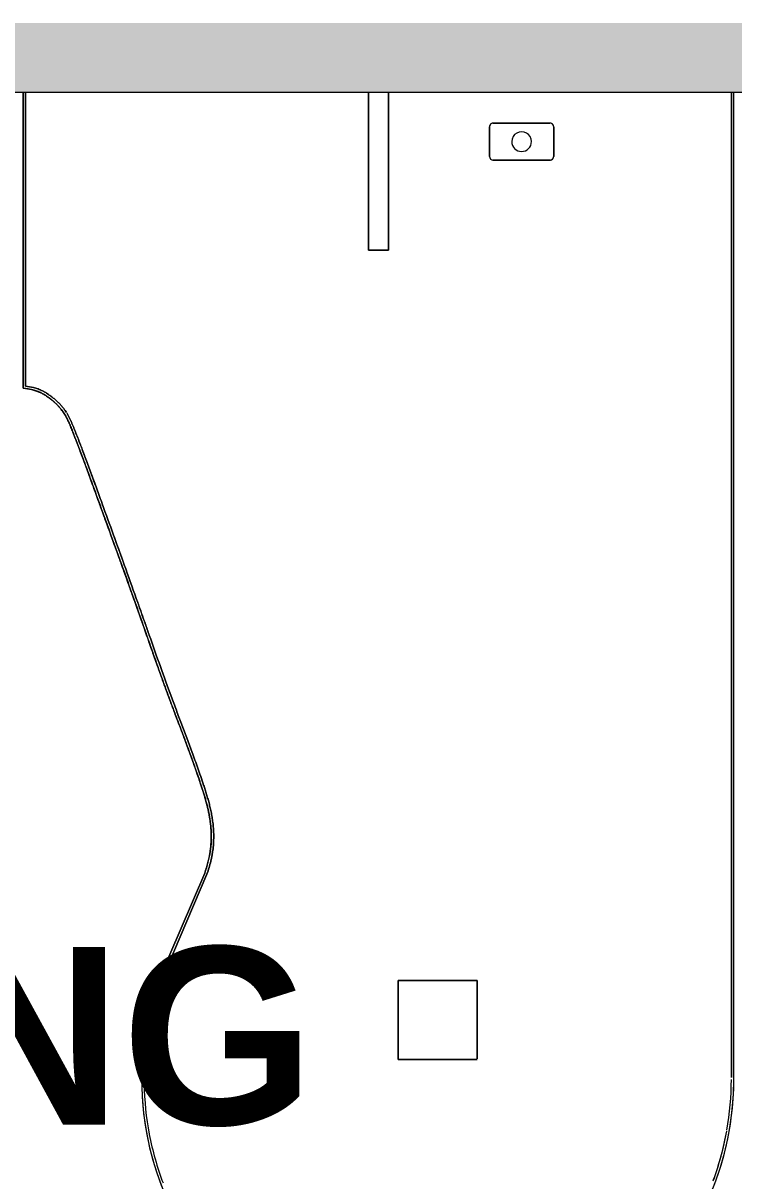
# Model space of a CAD drawing. Header units: inches. Extents: x 385 to 2249, y -1773 to -36.
# Drawn here: x 468.6 to 504.6, y -511.9 to -453.3 of the extents above; entities that cross this region are included whole.
import ezdxf

# ---------------------------------------------------------------- set-up
doc = ezdxf.new("R2010")
doc.units = ezdxf.units.IN
doc.header["$MEASUREMENT"] = 0
for name, color, linetype, lineweight in [('A-AREA-IDEN', 2, 'Continuous', 9), ('A-WALL-PATT', 111, 'Continuous', 13), ('I-FURN', 30, 'Continuous', 9), ('I-FURN-PNLS', 30, 'Continuous', 9), ('I-WALL', 2, 'Continuous', 13)]:
    doc.layers.add(name, color=color, linetype=linetype, lineweight=lineweight)
doc.styles.add('Swis721 Lt BT_B', font='', dxfattribs={"height": 9})
doc.styles.get('Swis721 Lt BT_B').set_extended_font_data('Swis721 Lt BT', bold=True)

# ---------------------------------------------------------------- blocks, each defined once
blk = doc.blocks.new('Zira Wksta 11 - Type 2-V11-Level 7 POWER _ SIGNAL')
at = {"layer": 'I-FURN'}
for p, q in [((-46, 17), (-50, 17)), ((-50, 17), (-50, 13)), ((-50, 13), (-50, 17)), ((-50, 17), (-46, 17)), ((-46, 13), (-46, 17)), ((-46, 17), (-46, 13)), ((-49.977, 13), (-46, 13)), ((-46, 13), (-49.977, 13)), ((-2.75, 12.375), (-4.25, 12.375)), ((-4.25, 12.375), (-2.75, 12.375)), ((-4.437, 12.188), (-4.437, 9.313)), ((-4.437, 9.313), (-4.437, 12.188)), ((-2.562, 9.313), (-2.562, 12.188)), ((-2.562, 12.188), (-2.562, 9.313)), ((-4.25, 9.125), (-2.75, 9.125)), ((-2.75, 9.125), (-4.25, 9.125))]:
    blk.add_line(p, q, dxfattribs=at)
for centre, radius, start, end in [((-4.25, 12.188), 0.188, 90, 180), ((-4.25, 12.188), 0.188, 90, 165), ((-2.75, 12.188), 0.187, 0, 90), ((-2.75, 12.188), 0.187, 60, 90), ((-2.75, 12.188), 0.188, 15, 60), ((-4.25, 12.188), 0.188, 165, 180), ((-2.75, 12.188), 0.188, 0, 15), ((-3.5, 10.75), 0.5, 90, 270), ((-3.5, 10.75), 0.5, 90, 270), ((-3.5, 10.75), 0.5, 270, 90), ((-3.5, 10.75), 0.5, 270, 90), ((-4.25, 9.313), 0.188, 180, 270), ((-4.25, 9.313), 0.187, 180, 195), ((-4.25, 9.313), 0.187, 195, 240), ((-4.25, 9.313), 0.187, 240, 255), ((-4.25, 9.313), 0.188, 255, 270), ((-2.75, 9.313), 0.187, 270, 0), ((-2.75, 9.313), 0.187, 270, 285), ((-2.75, 9.313), 0.187, 285, 315), ((-2.75, 9.313), 0.188, 315, 345), ((-2.75, 9.313), 0.187, 345, 0)]:
    blk.add_arc(centre, radius, start, end, dxfattribs=at)
at = {"layer": 'I-FURN-PNLS'}
for p, q in [((-1, 36), (-16, 36)), ((-1, 36), (-16, 36)), ((-16, 36), (-1, 36)), ((-1.008, 35.875), (-15.887, 35.875)), ((-15.887, 35.875), (-1.008, 35.875)), ((-29.116, 29.529), (-29.116, 29.529)), ((-40.617, 26.689), (-46.163, 29.064)), ((-46.163, 29.064), (-40.617, 26.689)), ((-40.572, 26.805), (-46.142, 29.191)), ((-40.572, 26.805), (-46.142, 29.191)), ((-46.142, 29.191), (-40.572, 26.805)), ((-1, 18.5), (-9, 18.5)), ((-9, 18.5), (-9, 17.5)), ((-9, 17.5), (-9, 18.5)), ((-9, 18.5), (-1, 18.5)), ((-9, 17.5), (-1, 17.5)), ((-1, 17.5), (-9, 17.5)), ((-51, 0), (-1, 0)), ((-50.925, 0.125), (-1, 0.125)), ((-1, 0.125), (-50.925, 0.125))]:
    blk.add_line(p, q, dxfattribs=at)
for radius, start, end in [(15, 71.10132, 180), (15, 71.10132, 180), (15, 71.10132, 100.80096), (15, 100.80096, 180), (14.875, 100.84691, 110.7123), (14.875, 100.84691, 110.7123), (14.875, 90.91582, 100.81406), (14.875, 90.91582, 100.81406), (14.875, 81.01758, 90.90482), (14.875, 81.01758, 90.90482), (14.875, 71.11934, 80.96267), (14.875, 71.11934, 80.96267), (15, 180, 270), (15, 180, 270), (15, 240, 270), (14.875, 249.76137, 250), (14.875, 249.76137, 259.815), (14.875, 250, 259.815), (14.875, 260, 269.91018), (14.875, 260, 269.91018)]:
    blk.add_arc((-51, 15), radius, start, end, dxfattribs=at)
for points, knots in [([(-16, 36), (-16.014, 35.849), (-16.048, 35.634), (-16.111, 35.404), (-16.153, 35.278), (-16.188, 35.187), (-16.227, 35.099), (-16.286, 34.984), (-16.37, 34.849), (-16.46, 34.723), (-16.522, 34.641), (-16.557, 34.595), (-16.591, 34.55), (-16.634, 34.497), (-16.702, 34.416), (-16.788, 34.323), (-16.875, 34.239), (-16.945, 34.175), (-16.998, 34.129), (-17.05, 34.085), (-17.119, 34.031), (-17.206, 33.969), (-17.312, 33.902), (-17.401, 33.849), (-17.474, 33.808), (-17.547, 33.769), (-17.639, 33.725), (-17.752, 33.675), (-17.868, 33.624), (-17.987, 33.574), (-18.108, 33.525), (-18.233, 33.476), (-18.488, 33.376), (-18.895, 33.217), (-19.48, 32.997), (-20.103, 32.767), (-20.757, 32.528), (-21.436, 32.281), (-22.135, 32.026), (-22.85, 31.766), (-23.578, 31.503), (-24.313, 31.236), (-25.3, 30.881), (-26.287, 30.527), (-27.26, 30.183), (-27.979, 29.93), (-28.687, 29.681), (-29.382, 29.436), (-30.061, 29.195), (-30.724, 28.958), (-31.368, 28.724), (-31.991, 28.494), (-32.595, 28.265), (-33.196, 28.037), (-33.806, 27.806), (-34.441, 27.57), (-35.002, 27.369), (-35.478, 27.202), (-35.787, 27.096), (-36.043, 27.01), (-36.239, 26.943), (-36.44, 26.877), (-36.645, 26.816), (-36.855, 26.756), (-37.069, 26.696), (-37.288, 26.641), (-37.511, 26.595), (-37.739, 26.555), (-37.972, 26.519), (-38.21, 26.491), (-38.452, 26.476), (-38.7, 26.472), (-39.036, 26.476), (-39.469, 26.515), (-40.008, 26.628), (-40.382, 26.739), (-40.572, 26.805)], [0, 0, 0, 0, 0.013514, 0.02027, 0.023649, 0.027027, 0.030405, 0.033784, 0.040541, 0.047297, 0.050676, 0.052365, 0.054054, 0.057432, 0.060811, 0.067568, 0.074324, 0.077703, 0.081081, 0.084459, 0.087838, 0.094595, 0.101351, 0.108108, 0.111486, 0.114865, 0.121622, 0.128378, 0.135135, 0.141892, 0.148649, 0.155405, 0.162162, 0.189189, 0.216216, 0.243243, 0.27027, 0.297297, 0.324324, 0.351351, 0.378378, 0.405405, 0.432432, 0.486486, 0.513514, 0.540541, 0.567568, 0.594595, 0.621622, 0.648649, 0.675676, 0.702703, 0.72973, 0.756757, 0.783784, 0.810811, 0.837838, 0.851351, 0.864865, 0.871622, 0.878378, 0.885135, 0.891892, 0.898649, 0.905405, 0.912162, 0.918919, 0.925676, 0.932432, 0.939189, 0.945946, 0.952703, 0.959459, 0.972973, 0.986486, 1, 1, 1, 1]), ([(-16.68, 34.442), (-16.674, 34.449), (-16.65, 34.477), (-16.61, 34.525), (-16.569, 34.578), (-16.536, 34.623), (-16.502, 34.668), (-16.442, 34.75), (-16.355, 34.874), (-16.274, 35.007), (-16.217, 35.119), (-16.179, 35.206), (-16.146, 35.296), (-16.105, 35.419), (-16.046, 35.644), (-16.013, 35.853), (-16, 36)], [-0.06054761, -0.06054761, -0.06054761, -0.06054761, -0.05921053, -0.05592105, -0.05263158, -0.05098684, -0.04934211, -0.04605263, -0.03947368, -0.03289474, -0.02960526, -0.02631579, -0.02302632, -0.01973684, -0.01315789, 0, 0, 0, 0]), ([(-16.197, 35.166), (-16.195, 35.17), (-16.178, 35.209), (-16.136, 35.319), (-16.057, 35.579), (-16.016, 35.826), (-16, 36)], [-0.02784085, -0.02784085, -0.02784085, -0.02784085, -0.02734644, -0.02343981, -0.01562654, 0, 0, 0, 0]), ([(-16.086, 35.107), (-16.083, 35.115), (-16.063, 35.16), (-16.017, 35.28), (-15.943, 35.518), (-15.908, 35.739), (-15.89, 35.876)], [-0.02817516, -0.02817516, -0.02817516, -0.02817516, -0.02734644, -0.02343981, -0.01562654, -0.00333187, -0.00333187, -0.00333187, -0.00333187]), ([(-15.887, 35.875), (-15.904, 35.736), (-15.945, 35.519), (-16.017, 35.28), (-16.063, 35.16), (-16.083, 35.115), (-16.086, 35.107)], [0.00332304, 0.00332304, 0.00332304, 0.00332304, 0.01562654, 0.02343981, 0.02734644, 0.02817516, 0.02817516, 0.02817516, 0.02817516]), ([(-16.194, 34.899), (-16.211, 34.871), (-16.269, 34.778), (-16.351, 34.662), (-16.433, 34.551), (-16.493, 34.472), (-16.555, 34.395), (-16.638, 34.3), (-16.744, 34.191), (-16.848, 34.094), (-16.932, 34.02), (-17.017, 33.951), (-17.114, 33.881), (-17.189, 33.832), (-17.223, 33.811)], [0.03584002, 0.03584002, 0.03584002, 0.03584002, 0.03906635, 0.04687962, 0.05078625, 0.05469289, 0.05859952, 0.06250615, 0.07031942, 0.07813269, 0.08203933, 0.08594596, 0.09375923, 0.09993766, 0.09993766, 0.09993766, 0.09993766]), ([(-17.223, 33.811), (-17.189, 33.832), (-17.114, 33.881), (-17.017, 33.951), (-16.932, 34.02), (-16.848, 34.094), (-16.744, 34.191), (-16.638, 34.3), (-16.555, 34.395), (-16.493, 34.472), (-16.433, 34.551), (-16.351, 34.662), (-16.269, 34.778), (-16.211, 34.871), (-16.194, 34.899)], [-0.09993766, -0.09993766, -0.09993766, -0.09993766, -0.09375923, -0.08594596, -0.08203933, -0.07813269, -0.07031942, -0.06250615, -0.05859952, -0.05469289, -0.05078625, -0.04687962, -0.03906635, -0.03584002, -0.03584002, -0.03584002, -0.03584002]), ([(-16.679, 34.443), (-16.65, 34.477), (-16.601, 34.536), (-16.533, 34.626), (-16.452, 34.735), (-16.365, 34.859), (-16.303, 34.96), (-16.281, 34.999)], [-0.06048085, -0.06048085, -0.06048085, -0.06048085, -0.05469289, -0.05078625, -0.04687962, -0.03906635, -0.03436187, -0.03436187, -0.03436187, -0.03436187]), ([(-16.086, 35.107), (-16.099, 35.078), (-16.133, 35.006), (-16.171, 34.938), (-16.194, 34.899)], [0.028175164, 0.028175164, 0.028175164, 0.028175164, 0.031253077, 0.035840023, 0.035840023, 0.035840023, 0.035840023]), ([(-16.194, 34.899), (-16.171, 34.938), (-16.133, 35.006), (-16.099, 35.078), (-16.086, 35.107)], [-0.035840023, -0.035840023, -0.035840023, -0.035840023, -0.031253077, -0.028175164, -0.028175164, -0.028175164, -0.028175164]), ([(-17.688, 33.704), (-17.647, 33.723), (-17.564, 33.761), (-17.44, 33.825), (-17.315, 33.9), (-17.193, 33.978), (-17.093, 34.051), (-17.012, 34.116), (-16.932, 34.186), (-16.841, 34.272), (-16.77, 34.344), (-16.739, 34.377)], [-0.12456702, -0.12456702, -0.12456702, -0.12456702, -0.11719904, -0.10938577, -0.1015725, -0.09375923, -0.08594596, -0.08203933, -0.07813269, -0.07031942, -0.06436475, -0.06436475, -0.06436475, -0.06436475]), ([(-17.688, 33.704), (-17.654, 33.719), (-17.584, 33.752), (-17.498, 33.795), (-17.427, 33.833), (-17.357, 33.875), (-17.27, 33.928), (-17.168, 33.996), (-17.083, 34.059), (-17.016, 34.113), (-16.948, 34.172), (-16.863, 34.25), (-16.787, 34.325), (-16.746, 34.369), (-16.739, 34.377)], [-0.12456461, -0.12456461, -0.12456461, -0.12456461, -0.11842105, -0.11184211, -0.10855263, -0.10526316, -0.09868421, -0.09210526, -0.08552632, -0.08223684, -0.07894737, -0.07236842, -0.06578947, -0.06434993, -0.06434993, -0.06434993, -0.06434993]), ([(-21.834, 32.003), (-21.818, 32.009), (-21.533, 32.112), (-20.986, 32.311), (-20.219, 32.591), (-19.492, 32.859), (-18.926, 33.072), (-18.503, 33.235), (-18.25, 33.335), (-18.059, 33.41), (-17.918, 33.467), (-17.8, 33.516), (-17.71, 33.557), (-17.622, 33.596), (-17.512, 33.647), (-17.381, 33.715), (-17.294, 33.766), (-17.253, 33.792)], [-0.3142903, -0.3142903, -0.3142903, -0.3142903, -0.3125308, -0.2812777, -0.2500246, -0.2187715, -0.1875185, -0.1718919, -0.1562654, -0.1484521, -0.1406388, -0.1328256, -0.1289189, -0.1250123, -0.117199, -0.1093858, -0.101749, -0.101749, -0.101749, -0.101749]), ([(-21.83, 32.138), (-21.631, 32.21), (-21.21, 32.363), (-20.582, 32.592), (-19.953, 32.823), (-19.354, 33.044), (-18.886, 33.222), (-18.545, 33.353), (-18.387, 33.415), (-18.316, 33.443)], [-0.3125, -0.3125, -0.3125, -0.3125, -0.2894737, -0.2631579, -0.2368421, -0.2105263, -0.1842105, -0.1710526, -0.1597861, -0.1597861, -0.1597861, -0.1597861]), ([(-17.693, 33.564), (-17.699, 33.562), (-17.727, 33.549), (-17.8, 33.516), (-17.918, 33.467), (-18.059, 33.41), (-18.25, 33.335), (-18.503, 33.235), (-18.733, 33.147), (-18.86, 33.098), (-18.879, 33.091)], [0.12791997, 0.12791997, 0.12791997, 0.12791997, 0.12891894, 0.13282558, 0.14063885, 0.14845212, 0.15626539, 0.17189192, 0.18751846, 0.19021843, 0.19021843, 0.19021843, 0.19021843]), ([(-18.865, 33.23), (-18.757, 33.271), (-18.574, 33.342), (-18.398, 33.411), (-18.324, 33.44)], [-0.18737705, -0.18737705, -0.18737705, -0.18737705, -0.17189192, -0.16020038, -0.16020038, -0.16020038, -0.16020038]), ([(-18.299, 33.45), (-18.292, 33.453), (-18.245, 33.472), (-18.157, 33.506), (-18.038, 33.553), (-17.94, 33.593), (-17.864, 33.625), (-17.807, 33.65), (-17.751, 33.676), (-17.714, 33.692), (-17.696, 33.701)], [-0.1588822, -0.1588822, -0.1588822, -0.1588822, -0.15789474, -0.15131579, -0.14473684, -0.13815789, -0.13486842, -0.13157895, -0.12828947, -0.125, -0.125, -0.125, -0.125]), ([(-18.297, 33.451), (-18.281, 33.457), (-18.216, 33.483), (-18.104, 33.527), (-17.965, 33.583), (-17.851, 33.631), (-17.761, 33.671), (-17.718, 33.691), (-17.696, 33.7)], [-0.15881843, -0.15881843, -0.15881843, -0.15881843, -0.15626539, -0.14845212, -0.14063885, -0.13282558, -0.12891894, -0.12501504, -0.12501504, -0.12501504, -0.12501504]), ([(-17.253, 33.792), (-17.294, 33.766), (-17.381, 33.715), (-17.512, 33.647), (-17.617, 33.599), (-17.677, 33.572), (-17.693, 33.564)], [0.10174895, 0.10174895, 0.10174895, 0.10174895, 0.10938577, 0.11719904, 0.12501231, 0.12791997, 0.12791997, 0.12791997, 0.12791997]), ([(-18.879, 33.091), (-19.079, 33.015), (-19.513, 32.852), (-19.996, 32.673), (-20.266, 32.575), (-20.286, 32.567)], [0.19021843, 0.19021843, 0.19021843, 0.19021843, 0.21877154, 0.25002462, 0.2525169, 0.2525169, 0.2525169, 0.2525169]), ([(-20.268, 32.707), (-20.02, 32.798), (-19.535, 32.977), (-19.084, 33.147), (-18.867, 33.229), (-18.867, 33.229)], [-0.25, -0.25, -0.25, -0.25, -0.21877154, -0.18751846, -0.1875, -0.1875, -0.1875, -0.1875]), ([(-20.286, 32.567), (-20.516, 32.483), (-21.008, 32.304), (-21.533, 32.112), (-21.818, 32.009), (-21.834, 32.003)], [0.2525169, 0.2525169, 0.2525169, 0.2525169, 0.28127769, 0.31253077, 0.3142903, 0.3142903, 0.3142903, 0.3142903]), ([(-27.899, 29.826), (-27.554, 29.947), (-26.649, 30.266), (-25.151, 30.801), (-23.459, 31.412), (-22.368, 31.809), (-21.847, 31.998)], [-0.5391334, -0.5391334, -0.5391334, -0.5391334, -0.5000492, -0.4375431, -0.3750369, -0.3148154, -0.3148154, -0.3148154, -0.3148154]), ([(-21.847, 31.998), (-22.368, 31.809), (-22.922, 31.607), (-23.483, 31.404), (-23.502, 31.397)], [0.31481536, 0.31481536, 0.31481536, 0.31481536, 0.37503693, 0.37711383, 0.37711383, 0.37711383, 0.37711383]), ([(-23.488, 31.535), (-23.428, 31.557), (-23.132, 31.664), (-22.604, 31.856), (-22.125, 32.03), (-21.88, 32.119), (-21.862, 32.126)], [-0.375, -0.375, -0.375, -0.375, -0.36842105, -0.34210526, -0.31578947, -0.31375596, -0.31375596, -0.31375596, -0.31375596]), ([(-23.502, 31.397), (-24.047, 31.2), (-25.17, 30.794), (-26.307, 30.388), (-26.884, 30.183), (-26.899, 30.178)], [0.3771138, 0.3771138, 0.3771138, 0.3771138, 0.4375431, 0.5000492, 0.5017108, 0.5017108, 0.5017108, 0.5017108]), ([(-25.192, 30.92), (-25.042, 30.974), (-24.744, 31.081), (-24.446, 31.188), (-24.299, 31.242)], [-0.4375, -0.4375, -0.4375, -0.4375, -0.42105263, -0.404865, -0.404865, -0.404865, -0.404865]), ([(-25.189, 30.921), (-24.62, 31.125), (-24.05, 31.331), (-23.488, 31.535), (-23.488, 31.535)], [-0.43740219, -0.43740219, -0.43740219, -0.43740219, -0.37503693, -0.375, -0.375, -0.375, -0.375]), ([(-24.299, 31.242), (-24.207, 31.275), (-23.936, 31.373), (-23.665, 31.471), (-23.488, 31.535)], [-0.404865, -0.404865, -0.404865, -0.404865, -0.39473684, -0.375, -0.375, -0.375, -0.375]), ([(-26.895, 30.312), (-26.658, 30.396), (-26.398, 30.488), (-26.138, 30.581), (-26.116, 30.589)], [-0.5, -0.5, -0.5, -0.5, -0.47368421, -0.47129815, -0.47129815, -0.47129815, -0.47129815]), ([(-26.892, 30.313), (-26.331, 30.512), (-25.762, 30.715), (-25.192, 30.92), (-25.192, 30.92)], [-0.49990934, -0.49990934, -0.49990934, -0.49990934, -0.43754308, -0.4375, -0.4375, -0.4375, -0.4375]), ([(-29.377, 29.438), (-29.245, 29.484), (-28.746, 29.66), (-28.237, 29.839), (-27.858, 29.972)], [-0.59449408, -0.59449408, -0.59449408, -0.59449408, -0.57894737, -0.53604758, -0.53604758, -0.53604758, -0.53604758]), ([(-28.55, 29.729), (-28.009, 29.919), (-27.456, 30.113), (-26.895, 30.312), (-26.895, 30.312)], [-0.56236546, -0.56236546, -0.56236546, -0.56236546, -0.50004924, -0.5, -0.5, -0.5, -0.5]), ([(-27.858, 29.972), (-27.772, 30.002), (-27.453, 30.115), (-27.131, 30.228), (-26.895, 30.312)], [-0.53604758, -0.53604758, -0.53604758, -0.53604758, -0.52631579, -0.5, -0.5, -0.5, -0.5]), ([(-27.918, 29.819), (-28.118, 29.748), (-28.863, 29.486), (-30.117, 29.045), (-31.368, 28.593), (-32.309, 28.24), (-33.233, 27.889), (-34.177, 27.531), (-35.095, 27.203), (-35.657, 27.007), (-36.027, 26.884), (-36.334, 26.781), (-36.573, 26.705), (-36.817, 26.636), (-37.067, 26.568), (-37.325, 26.504), (-37.592, 26.452), (-37.861, 26.409), (-38.14, 26.372), (-38.427, 26.351), (-38.719, 26.346), (-39.017, 26.352), (-39.427, 26.385), (-39.956, 26.482), (-40.393, 26.611), (-40.617, 26.688)], [0.5398639, 0.5398639, 0.5398639, 0.5398639, 0.5625554, 0.6250615, 0.6875677, 0.7188208, 0.7500739, 0.81258, 0.8438331, 0.8594596, 0.8750862, 0.8828994, 0.8907127, 0.898526, 0.9063392, 0.9141525, 0.9219658, 0.929779, 0.9375923, 0.9454056, 0.9532189, 0.9610321, 0.9688454, 0.9844719, 1.0000985, 1.0000985, 1.0000985, 1.0000985]), ([(-40.617, 26.688), (-40.393, 26.611), (-39.956, 26.482), (-39.427, 26.385), (-39.017, 26.352), (-38.719, 26.346), (-38.427, 26.351), (-38.14, 26.372), (-37.861, 26.409), (-37.592, 26.452), (-37.325, 26.504), (-37.067, 26.568), (-36.817, 26.636), (-36.573, 26.705), (-36.334, 26.781), (-36.027, 26.884), (-35.657, 27.007), (-35.095, 27.203), (-34.177, 27.531), (-33.233, 27.889), (-32.309, 28.24), (-31.368, 28.593), (-30.117, 29.045), (-28.863, 29.486), (-28.118, 29.748), (-27.918, 29.819)], [-1.0000985, -1.0000985, -1.0000985, -1.0000985, -0.9844719, -0.9688454, -0.9610321, -0.9532189, -0.9454056, -0.9375923, -0.929779, -0.9219658, -0.9141525, -0.9063392, -0.898526, -0.8907127, -0.8828994, -0.8750862, -0.8594596, -0.8438331, -0.81258, -0.7500739, -0.7188208, -0.6875677, -0.6250615, -0.5625554, -0.5398639, -0.5398639, -0.5398639, -0.5398639]), ([(-30.025, 29.208), (-29.9, 29.252), (-29.713, 29.319), (-29.524, 29.386), (-29.461, 29.408)], [-0.62026955, -0.62026955, -0.62026955, -0.62026955, -0.60526316, -0.59780568, -0.59780568, -0.59780568, -0.59780568]), ([(-29.374, 29.439), (-29.104, 29.534), (-28.83, 29.63), (-28.554, 29.728), (-28.553, 29.728)], [-0.59437892, -0.59437892, -0.59437892, -0.59437892, -0.56255539, -0.5625, -0.5625, -0.5625, -0.5625]), ([(-33.507, 27.919), (-33.451, 27.94), (-33.198, 28.036), (-32.753, 28.205), (-32.167, 28.427), (-31.567, 28.651), (-30.946, 28.878), (-30.467, 29.05), (-30.196, 29.147), (-30.142, 29.166)], [-0.7705012, -0.7705012, -0.7705012, -0.7705012, -0.7631579, -0.7368421, -0.7105263, -0.6842105, -0.6578947, -0.6315789, -0.625, -0.625, -0.625, -0.625]), ([(-30.641, 28.988), (-30.477, 29.047), (-30.311, 29.106), (-30.143, 29.166), (-30.142, 29.166)], [-0.64534037, -0.64534037, -0.64534037, -0.64534037, -0.62506154, -0.625, -0.625, -0.625, -0.625]), ([(-33.044, 28.095), (-32.813, 28.183), (-32.352, 28.358), (-31.882, 28.534), (-31.64, 28.623), (-31.64, 28.624)], [-0.74987848, -0.74987848, -0.74987848, -0.74987848, -0.71882078, -0.6875677, -0.6875, -0.6875, -0.6875, -0.6875]), ([(-34.315, 27.618), (-34.189, 27.664), (-33.916, 27.765), (-33.65, 27.865), (-33.507, 27.919)], [-0.80530142, -0.80530142, -0.80530142, -0.80530142, -0.78947368, -0.77050119, -0.77050119, -0.77050119, -0.77050119]), ([(-33.465, 27.935), (-33.325, 27.988), (-33.186, 28.041), (-33.047, 28.094), (-33.046, 28.094)], [-0.76865984, -0.76865984, -0.76865984, -0.76865984, -0.75007385, -0.75, -0.75, -0.75, -0.75]), ([(-36.141, 26.977), (-36.078, 26.998), (-36.005, 27.023), (-35.934, 27.047), (-35.924, 27.05)], [-0.875, -0.875, -0.875, -0.875, -0.868421053, -0.867432831, -0.867432831, -0.867432831, -0.867432831]), ([(-35.924, 27.05), (-35.849, 27.075), (-35.629, 27.149), (-35.153, 27.315), (-34.774, 27.451), (-34.535, 27.538)], [-0.86742878, -0.86742878, -0.86742878, -0.86742878, -0.85945962, -0.84383308, -0.81438984, -0.81438984, -0.81438984, -0.81438984]), ([(-35.924, 27.05), (-35.871, 27.067), (-35.757, 27.106), (-35.525, 27.186), (-35.115, 27.329), (-34.771, 27.452), (-34.545, 27.534), (-34.533, 27.538)], [-0.86743283, -0.86743283, -0.86743283, -0.86743283, -0.86184211, -0.85526316, -0.84210526, -0.81578947, -0.81431678, -0.81431678, -0.81431678, -0.81431678]), ([(-34.535, 27.538), (-34.52, 27.543), (-34.505, 27.549), (-34.489, 27.554), (-34.489, 27.554)], [-0.814389844, -0.814389844, -0.814389844, -0.814389844, -0.812580007, -0.8125, -0.8125, -0.8125, -0.8125]), ([(-40.572, 26.805), (-40.353, 26.729), (-39.924, 26.603), (-39.488, 26.524), (-39.263, 26.5), (-39.239, 26.497)], [-1, -1, -1, -1, -0.98447193, -0.96884539, -0.96698879, -0.96698879, -0.96698879, -0.96698879]), ([(-40.572, 26.805), (-40.387, 26.741), (-40.046, 26.638), (-39.716, 26.567), (-39.564, 26.541)], [-1, -1, -1, -1, -0.98684211, -0.97532668, -0.97532668, -0.97532668, -0.97532668]), ([(-39.564, 26.541), (-39.543, 26.537), (-39.427, 26.518), (-39.313, 26.504), (-39.222, 26.496)], [-0.975326678, -0.975326678, -0.975326678, -0.975326678, -0.973684211, -0.96652412, -0.96652412, -0.96652412, -0.96652412]), ([(-39.239, 26.497), (-39.063, 26.48), (-38.813, 26.47), (-38.571, 26.473), (-38.498, 26.476)], [-0.96698879, -0.96698879, -0.96698879, -0.96698879, -0.95321885, -0.94719211, -0.94719211, -0.94719211, -0.94719211]), ([(-39.222, 26.496), (-39.145, 26.488), (-38.985, 26.477), (-38.748, 26.472), (-38.59, 26.473), (-38.512, 26.475)], [-0.96652412, -0.96652412, -0.96652412, -0.96652412, -0.96052632, -0.95394737, -0.94758081, -0.94758081, -0.94758081, -0.94758081]), ([(-38.512, 26.475), (-38.51, 26.476), (-38.427, 26.478), (-38.306, 26.485), (-38.189, 26.495), (-38.151, 26.499)], [-0.94758081, -0.94758081, -0.94758081, -0.94758081, -0.94736842, -0.94078947, -0.9375, -0.9375, -0.9375, -0.9375]), ([(-38.498, 26.476), (-38.476, 26.477), (-38.36, 26.481), (-38.245, 26.49), (-38.152, 26.499), (-38.151, 26.499)], [-0.947192107, -0.947192107, -0.947192107, -0.947192107, -0.945405585, -0.937592316, -0.9375, -0.9375, -0.9375, -0.9375]), ([(-38.151, 26.499), (-38.112, 26.503), (-38, 26.516), (-37.89, 26.532), (-37.818, 26.543)], [-0.9375, -0.9375, -0.9375, -0.9375, -0.934210526, -0.927962167, -0.927962167, -0.927962167, -0.927962167]), ([(-38.147, 26.5), (-38.058, 26.509), (-37.93, 26.526), (-37.805, 26.545), (-37.768, 26.551)], [-0.93740934, -0.93740934, -0.93740934, -0.93740934, -0.92977905, -0.92648957, -0.92648957, -0.92648957, -0.92648957]), ([(-37.818, 26.543), (-37.815, 26.543), (-37.735, 26.556), (-37.583, 26.581), (-37.428, 26.612), (-37.347, 26.63), (-37.338, 26.632)], [-0.92796217, -0.92796217, -0.92796217, -0.92796217, -0.92763158, -0.92105263, -0.91447368, -0.91367108, -0.91367108, -0.91367108, -0.91367108]), ([(-37.768, 26.551), (-37.716, 26.559), (-37.6, 26.578), (-37.486, 26.6), (-37.422, 26.613)], [-0.92648957, -0.92648957, -0.92648957, -0.92648957, -0.92196578, -0.91622864, -0.91622864, -0.91622864, -0.91622864]), ([(-37.422, 26.613), (-37.399, 26.618), (-37.33, 26.633), (-37.262, 26.649), (-37.217, 26.66)], [-0.916228637, -0.916228637, -0.916228637, -0.916228637, -0.914152508, -0.909962057, -0.909962057, -0.909962057, -0.909962057]), ([(-37.23, 26.657), (-37.203, 26.664), (-37.122, 26.684), (-37.041, 26.705), (-36.988, 26.72)], [-0.910357206, -0.910357206, -0.910357206, -0.910357206, -0.907894737, -0.90283642, -0.90283642, -0.90283642, -0.90283642]), ([(-37.217, 26.66), (-37.177, 26.67), (-37.054, 26.701), (-36.907, 26.741), (-36.8, 26.771), (-36.774, 26.778)], [-0.90996206, -0.90996206, -0.90996206, -0.90996206, -0.90633924, -0.89852597, -0.89604125, -0.89604125, -0.89604125, -0.89604125]), ([(-36.988, 26.72), (-36.972, 26.724), (-36.886, 26.747), (-36.733, 26.79), (-36.531, 26.849), (-36.391, 26.894), (-36.318, 26.918), (-36.31, 26.921)], [-0.90283642, -0.90283642, -0.90283642, -0.90283642, -0.90131579, -0.89473684, -0.88815789, -0.88157895, -0.88074286, -0.88074286, -0.88074286, -0.88074286]), ([(-36.774, 26.778), (-36.719, 26.794), (-36.584, 26.833), (-36.439, 26.879), (-36.349, 26.908), (-36.336, 26.912)], [-0.89604125, -0.89604125, -0.89604125, -0.89604125, -0.8907127, -0.88289943, -0.88162253, -0.88162253, -0.88162253, -0.88162253]), ([(-36.336, 26.912), (-36.271, 26.934), (-36.206, 26.955), (-36.142, 26.977), (-36.141, 26.977)], [-0.88162253, -0.88162253, -0.88162253, -0.88162253, -0.875086162, -0.875, -0.875, -0.875, -0.875])]:
    blk.add_open_spline(points, degree=3, knots=knots, dxfattribs=at)
for points in [[(-16.281, 34.999), (-16.266, 35.024), (-16.252, 35.05), (-16.239, 35.076)], [(-16.229, 35.097), (-16.218, 35.12), (-16.207, 35.143), (-16.197, 35.166)], [(-16.71, 34.409), (-16.7, 34.42), (-16.69, 34.431), (-16.679, 34.443)], [(-21.828, 32.138), (-21.289, 32.334), (-20.766, 32.524), (-20.27, 32.706)], [(-23.485, 31.536), (-22.934, 31.736), (-22.39, 31.934), (-21.86, 32.126)], [(-26.116, 30.589), (-25.809, 30.699), (-25.5, 30.809), (-25.192, 30.92)], [(-26.899, 30.178), (-27.235, 30.059), (-27.569, 29.942), (-27.899, 29.826)], [(-30.022, 29.209), (-29.836, 29.275), (-29.647, 29.342), (-29.458, 29.409)], [(-29.461, 29.408), (-29.433, 29.418), (-29.405, 29.428), (-29.377, 29.438)], [(-29.458, 29.409), (-29.43, 29.419), (-29.402, 29.429), (-29.374, 29.439)], [(-31.636, 28.625), (-31.396, 28.714), (-31.151, 28.803), (-30.902, 28.893)], [(-30.902, 28.893), (-30.816, 28.925), (-30.729, 28.956), (-30.641, 28.988)], [(-30.142, 29.166), (-30.102, 29.18), (-30.062, 29.195), (-30.022, 29.209)], [(-30.142, 29.166), (-30.103, 29.18), (-30.064, 29.194), (-30.025, 29.208)], [(-34.533, 27.538), (-34.46, 27.565), (-34.387, 27.591), (-34.315, 27.618)], [(-34.481, 27.557), (-34.423, 27.578), (-34.365, 27.6), (-34.307, 27.621)], [(-34.307, 27.621), (-34.031, 27.722), (-33.765, 27.822), (-33.503, 27.921)], [(-36.12, 26.984), (-36.054, 27.006), (-35.989, 27.028), (-35.924, 27.05)], [(-37.338, 26.632), (-37.302, 26.64), (-37.265, 26.648), (-37.23, 26.657)], [(-36.31, 26.921), (-36.283, 26.93), (-36.256, 26.939), (-36.23, 26.948)], [(-36.23, 26.948), (-36.2, 26.957), (-36.171, 26.967), (-36.141, 26.977)]]:
    blk.add_open_spline(points, degree=3, dxfattribs=at)

msp = doc.modelspace()

# ---------------------------------------------------------------- hatches: boundary and pattern name
at = {"layer": 'A-WALL-PATT', "lineweight": 9}
msp.add_hatch(color=7, dxfattribs=at).paths.add_polyline_path([(535.194, -456.775), (558.916, -456.775), (558.916, -453.275), (415.974, -453.275), (415.974, -456.775), (520.161, -456.775)], flags=0)

# ---------------------------------------------------------------- linework, layer by layer
at = {"layer": 'I-WALL', "color": 8, "lineweight": 20}
msp.add_line((415.974, -456.775), (562.416, -456.775), dxfattribs=at)

# ---------------------------------------------------------------- block references
at = {"layer": 'I-FURN', "rotation": 89.99999999999993}
msp.add_blockref('Zira Wksta 11 - Type 2-V11-Level 7 POWER _ SIGNAL', (504.638, -455.775), dxfattribs=at)

# ---------------------------------------------------------------- texts
at = {"layer": 'A-AREA-IDEN', "insert": (424.727, -500.077), "char_height": 9, "width": 68.175, "attachment_point": 1, "style": 'Swis721 Lt BT_B'}
msp.add_mtext('EXISTING', dxfattribs=at)

doc.saveas('drawing.dxf')
